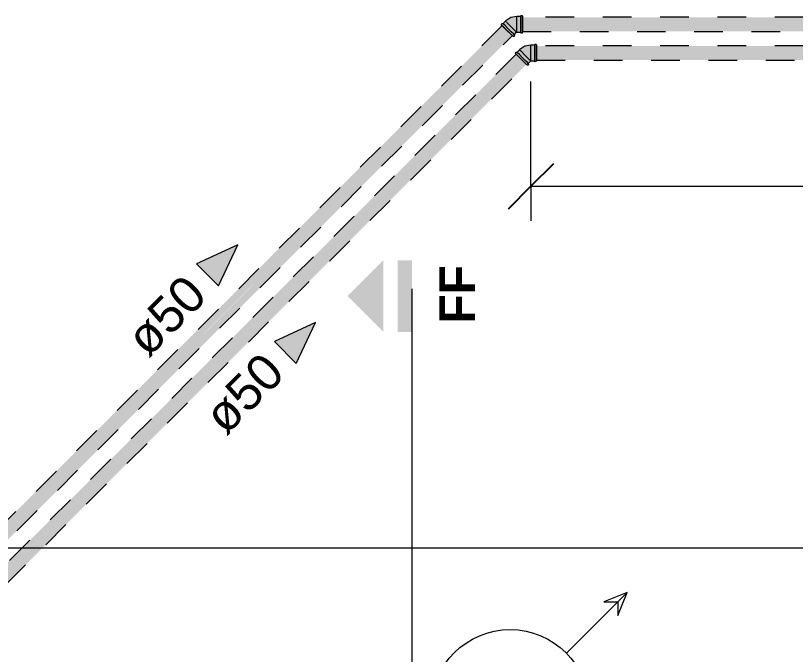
# Model space of a CAD drawing. Header units: metres. Extents: x 147 to 427, y -16 to 162.
# Drawn here: x 149.419 to 152.14, y 97.27 to 99.5 of the extents above; entities that cross this region are included whole.
import ezdxf

# ---------------------------------------------------------------- set-up
doc = ezdxf.new("R2010")
doc.units = ezdxf.units.M
doc.linetypes.add('Aligning Line', pattern=[0.012, 0.006, -0.006])
for name, color, linetype, lineweight in [('A-ANNO-DIMS', 7, 'Continuous', 5), ('A-ANNO-DIMS-50', 7, 'Continuous', 5), ('A-ANNO-NOTE', 7, 'Continuous', 5), ('G-ANNO-SYMB', 7, 'Continuous', 5), ('G-ANNO-TEXT', 7, 'Continuous', 5), ('P-PIPE', 7, 'Continuous', 5), ('P-PIPE-IDEN', 7, 'Continuous', 5)]:
    doc.layers.add(name, color=color, linetype=linetype, lineweight=lineweight)
doc.layers.add('A-FLOR', color=7, linetype='Continuous', lineweight=9, true_color=0x007f00)
doc.styles.add('Arial_25', font='arial.ttf', dxfattribs={"height": 0.125})
doc.styles.add('Century Gothic', font='GOTHIC.TTF', dxfattribs={"height": 0.05})
doc.styles.add('Century Gothic_B', font='GOTHICB.TTF', dxfattribs={"height": 0.125})
doc.dimstyles.new('Setores_1_mm', dxfattribs={"dimscale": 0.3048, "dimtxt": 0.052208, "dimasz": 0.520833, "dimexe": 0.393701, "dimexo": 0.246063, "dimgap": 0.287073, "dimtad": 1, "dimrnd": 0.01, "dimzin": 0, "dimdsep": 46, "dimtxsty": 'Century Gothic', "dimblk1": 'OBLIQUE', "dimblk2": 'OBLIQUE', "dimsah": 1, "dimcen": 0.09, "dimazin": 0, "dimtfac": 1, "dimtdec": 4, "dimtix": 1, "dimtmove": 0, "dimatfit": 3, "dimfxl": 1, "dimtvp": 1, "dimtolj": 1, "dimtzin": 0, "dimarcsym": 2})

# ---------------------------------------------------------------- blocks, each defined once
blk = doc.blocks.new('AÇO_Cotovelo 90 45 - AÇO_Cotovelo 90 45-V1-RESERVATÓRIOS TÉRREO')
at = {"layer": 'P-PIPE', "true_color": 0x7f7f7f}
for points in [[(-0.0275, 0.0309), (-0.031, 0.0274), (-0.031, -0.0274), (-0.0267, -0.0302), (-0.024, -0.0268), (-0.024, 0.0274), (-0.0275, 0.0302)], [(-0.024, 0.0274), (-0.024, -0.0274), (-0.0119, -0.0274), (-0.0119, 0.0274), (-0.0132, 0.0274)], [(0, 0.0423), (-0.0035, 0.0388), (-0.0023, 0.0369), (-0.0016, 0.0356), (0.011, 0.0229), (0.0366, -0.0022), (0.0395, -0.0027), (0.0423, 0), (0.0011, 0.0413)], [(-0.0103, 0.0271), (-0.0119, 0.0265), (-0.0119, -0.0274), (0.0101, -0.0228), (0.0278, -0.011), (-0.0097, 0.0264)]]:
    blk.add_hatch(color=8, dxfattribs=at).paths.add_polyline_path(points)
h = blk.add_hatch(color=8, dxfattribs=at)
h.paths.add_polyline_path([(0.0025, 0.0413), (0.0025, 0.0408), (0.0041, 0.0393), (0.0061, 0.0367), (0.0094, 0.0337), (0.0137, 0.0286), (0.018, 0.0257), (0.0219, 0.0207), (0.0233, 0.0205), (0.0027, 0.0411)])
h.paths.add_polyline_path([(-0.0023, 0.0365), (-0.011, 0.0278), (0.0278, -0.011), (0.0366, -0.0022), (0.0352, -0.0013), (-0.0022, 0.0362)])
h.paths.add_polyline_path([(0.0249, 0.0189), (0.0306, 0.0117), (0.0351, 0.0084), (0.0372, 0.0058), (0.0385, 0.0044), (0.0401, 0.0036), (0.0383, 0.0055), (0.0252, 0.0186)])
h = blk.add_hatch(color=8, dxfattribs=at)
h.paths.add_polyline_path([(0, 0.0423), (0.0094, 0.0338), (0.0083, 0.0351), (0.0044, 0.0385), (0.0036, 0.0401), (0.0015, 0.0414)])
h.paths.add_polyline_path([(0.0212, 0.0212), (0.027, 0.0159), (0.0249, 0.0189), (0.0212, 0.0211)])
h.paths.add_polyline_path([(0.0137, 0.0286), (0.0199, 0.023), (0.0171, 0.0263), (0.0143, 0.0282)])
h.paths.add_polyline_path([(0.0306, 0.0117), (0.0413, 0.0017), (0.0391, 0.0042), (0.0371, 0.006), (0.0351, 0.0084), (0.0321, 0.0108)])
at = {"layer": 'P-PIPE'}
for p, q in [((-0.0292, 0.0274), (-0.031, 0.0274)), ((-0.031, -0.0274), (-0.031, 0.0274)), ((-0.0119, 0.0274), (-0.0257, 0.0274)), ((-0.011, 0.0278), (-0.0119, 0.0274)), ((-0.0119, 0.0274), (-0.0119, 0.0272)), ((-0.0119, 0.0274), (-0.0119, 0.0223)), ((-0.0022, 0.0365), (-0.011, 0.0278)), ((-0.011, 0.0278), (-0.0109, 0.0276)), ((-0.0074, 0.0242), (-0.011, 0.0278)), ((0, 0.0423), (0.0025, 0.0413)), ((0.0025, 0.0413), (0.0018, 0.0406)), ((0.0413, 0.0025), (0.0025, 0.0413)), ((-0.0119, 0.0222), (-0.0119, 0.0217)), ((-0.0119, 0.0217), (-0.0119, 0.0085)), ((-0.0119, 0.0081), (-0.0119, -0.0081)), ((0.0024, 0.0144), (-0.007, 0.0237)), ((0.0141, 0.0026), (0.0026, 0.0141)), ((0.0237, -0.007), (0.0144, 0.0024)), ((0.0406, 0.0019), (0.0413, 0.0025)), ((0.0413, 0.0025), (0.0423, 0)), ((-0.0119, -0.0085), (-0.0119, -0.0217)), ((-0.0119, -0.0217), (-0.0119, -0.0222)), ((-0.0119, -0.0223), (-0.0119, -0.0274)), ((0.0278, -0.011), (0.0242, -0.0074)), ((0.0278, -0.011), (0.0371, -0.0016)), ((-0.031, -0.0274), (-0.0292, -0.0274)), ((-0.0257, -0.0274), (-0.0119, -0.0274))]:
    blk.add_line(p, q, dxfattribs=at)
at = {"layer": 'P-PIPE', "flags": 128}
for points in [[(-0.031, 0.0274), (-0.0294, 0.0303), (-0.026, 0.0306), (-0.024, 0.0279), (-0.024, 0.0274)], [(-0.031, 0.0274), (-0.031, 0.0234), (-0.031, 0.0125), (-0.031, -0.0021), (-0.031, -0.0161), (-0.031, -0.0253), (-0.031, -0.0274)], [(-0.024, -0.0274), (-0.024, -0.0234), (-0.024, -0.0125), (-0.024, 0.0021), (-0.024, 0.0161), (-0.024, 0.0253), (-0.024, 0.0274)], [(-0.0024, 0.0363), (-0.0034, 0.0395), (-0.0012, 0.0421), (0, 0.0423)], [(-0.0024, 0.0363), (0.0004, 0.0335), (0.0081, 0.0258), (0.0184, 0.0155), (0.0283, 0.0056), (0.0348, -0.0009), (0.0363, -0.0024)], [(0.0413, 0.0025), (0.0384, 0.0054), (0.0307, 0.0131), (0.0204, 0.0234), (0.0105, 0.0333), (0.004, 0.0398), (0.0025, 0.0413)], [(0.0423, 0), (0.0407, -0.0029), (0.0373, -0.0031), (0.0363, -0.0024)], [(-0.0119, -0.0274), (0.0091, -0.0233), (0.0271, -0.0117), (0.0278, -0.011)], [(-0.024, -0.0274), (-0.0256, -0.0303), (-0.0289, -0.0306), (-0.0309, -0.0279), (-0.031, -0.0274)]]:
    blk.add_lwpolyline(points, dxfattribs=at)
blk = doc.blocks.new('AÇO_Cotovelo 90 45 - AÇO_Cotovelo 90 45-V6-RESERVATÓRIOS TÉRREO')
at = {"layer": 'P-PIPE', "true_color": 0x7f7f7f}
for points in [[(-0.0275, 0.0309), (-0.031, 0.0274), (-0.031, -0.0274), (-0.0267, -0.0302), (-0.024, -0.0268), (-0.024, 0.0274), (-0.0275, 0.0302)], [(-0.0119, 0.0274), (-0.024, 0.0274), (-0.024, -0.0274), (-0.0119, -0.0273), (-0.0119, 0.0271)], [(0, 0.0423), (-0.0035, 0.0388), (-0.0023, 0.0369), (-0.0016, 0.0356), (0.011, 0.0229), (0.0366, -0.0022), (0.0395, -0.0027), (0.0421, 0.0002), (0.0011, 0.0413)], [(-0.0103, 0.0271), (-0.0119, 0.0265), (-0.0115, -0.0273), (0.0101, -0.0228), (0.0278, -0.011), (-0.0093, 0.0261)]]:
    blk.add_hatch(color=8, dxfattribs=at).paths.add_polyline_path(points)
h = blk.add_hatch(color=8, dxfattribs=at)
h.paths.add_polyline_path([(0.0025, 0.0413), (0.0025, 0.0408), (0.0041, 0.0393), (0.0061, 0.0367), (0.0094, 0.0337), (0.0137, 0.0286), (0.018, 0.0257), (0.0219, 0.0207), (0.0233, 0.0205), (0.0027, 0.0411)])
h.paths.add_polyline_path([(-0.0023, 0.0365), (-0.011, 0.0278), (0.0278, -0.011), (0.0366, -0.0022), (0.0352, -0.0013), (-0.0022, 0.0362)])
h.paths.add_polyline_path([(0.0249, 0.0189), (0.0306, 0.0117), (0.0351, 0.0084), (0.0372, 0.0058), (0.0385, 0.0044), (0.0401, 0.0036), (0.0383, 0.0055), (0.0252, 0.0186)])
h = blk.add_hatch(color=8, dxfattribs=at)
h.paths.add_polyline_path([(0, 0.0423), (0.0094, 0.0338), (0.0083, 0.0351), (0.0044, 0.0385), (0.0036, 0.0401), (0.0015, 0.0414)])
h.paths.add_polyline_path([(0.0137, 0.0286), (0.0199, 0.023), (0.0171, 0.0263), (0.0143, 0.0282)])
h.paths.add_polyline_path([(0.0212, 0.0212), (0.027, 0.0159), (0.0249, 0.0189), (0.0212, 0.0211)])
h.paths.add_polyline_path([(0.0306, 0.0117), (0.0413, 0.0017), (0.0391, 0.0042), (0.0371, 0.006), (0.0351, 0.0084), (0.0321, 0.0108)])
at = {"layer": 'P-PIPE'}
for p, q in [((-0.0292, 0.0274), (-0.031, 0.0274)), ((-0.031, -0.0274), (-0.031, 0.0274)), ((-0.0119, 0.0274), (-0.0257, 0.0274)), ((-0.011, 0.0278), (-0.0119, 0.0274)), ((-0.0119, 0.0274), (-0.0119, 0.0272)), ((-0.0119, 0.0274), (-0.0119, 0.0223)), ((-0.0022, 0.0365), (-0.011, 0.0278)), ((-0.011, 0.0278), (-0.0109, 0.0276)), ((-0.0074, 0.0242), (-0.011, 0.0278)), ((0, 0.0423), (0.0025, 0.0413)), ((0.0025, 0.0413), (0.0018, 0.0406)), ((0.0413, 0.0025), (0.0025, 0.0413)), ((-0.0119, 0.0222), (-0.0119, 0.0217)), ((-0.0119, 0.0217), (-0.0119, 0.0085)), ((-0.0119, 0.0081), (-0.0119, -0.0081)), ((0.0024, 0.0144), (-0.007, 0.0237)), ((0.0144, 0.0024), (0.0026, 0.0141)), ((0.0144, 0.0024), (0.0144, 0.0023)), ((0.0237, -0.007), (0.0145, 0.0023)), ((0.0406, 0.0019), (0.0413, 0.0025)), ((0.0413, 0.0025), (0.0423, 0)), ((-0.0119, -0.0085), (-0.0119, -0.0217)), ((-0.0119, -0.0217), (-0.0119, -0.0222)), ((-0.0119, -0.0223), (-0.0119, -0.0274)), ((0.0278, -0.011), (0.0242, -0.0074)), ((0.0278, -0.011), (0.0371, -0.0016)), ((-0.031, -0.0274), (-0.0292, -0.0274)), ((-0.0257, -0.0274), (-0.0119, -0.0274))]:
    blk.add_line(p, q, dxfattribs=at)
at = {"layer": 'P-PIPE', "flags": 128}
for points in [[(-0.031, 0.0274), (-0.0294, 0.0303), (-0.026, 0.0306), (-0.024, 0.0279), (-0.024, 0.0274)], [(-0.031, 0.0274), (-0.031, 0.0234), (-0.031, 0.0125), (-0.031, -0.0021), (-0.031, -0.0161), (-0.031, -0.0253), (-0.031, -0.0274)], [(-0.024, -0.0274), (-0.024, -0.0234), (-0.024, -0.0125), (-0.024, 0.0021), (-0.024, 0.0161), (-0.024, 0.0253), (-0.024, 0.0274)], [(-0.0024, 0.0363), (-0.0034, 0.0395), (-0.0012, 0.0421), (0, 0.0423)], [(-0.0024, 0.0363), (0.0004, 0.0335), (0.0081, 0.0258), (0.0184, 0.0155), (0.0283, 0.0056), (0.0348, -0.0009), (0.0363, -0.0024)], [(0.0413, 0.0025), (0.0384, 0.0054), (0.0307, 0.0131), (0.0204, 0.0234), (0.0105, 0.0333), (0.004, 0.0398), (0.0025, 0.0413)], [(0.0423, 0), (0.0407, -0.0029), (0.0373, -0.0031), (0.0363, -0.0024)], [(-0.0119, -0.0274), (0.0091, -0.0233), (0.0271, -0.0117), (0.0278, -0.011)], [(-0.024, -0.0274), (-0.0256, -0.0303), (-0.0289, -0.0306), (-0.0309, -0.0279), (-0.031, -0.0274)]]:
    blk.add_lwpolyline(points, dxfattribs=at)
blk = doc.blocks.new('Corte - Padrão-73413-RESERVATÓRIOS TÉRREO')
at = {"layer": 'G-ANNO-SYMB'}
for points in [[(0.0005, 0.0045), (0.003, 0.002), (-0.002, 0.002)], [(-0.002, 0.001), (0.003, 0.001), (0.003, 0), (-0.002, 0)]]:
    blk.add_hatch(color=256, dxfattribs=at).paths.add_polyline_path(points)
blk = doc.blocks.new('Anotacao_Tuboseta - Fluxo 1-2612753-RESERVATÓRIOS TÉRREO')
at = {"layer": 'P-PIPE-IDEN'}
blk.add_hatch(color=256, dxfattribs=at).paths.add_polyline_path([(0, -0.001082), (0, 0.001082), (0.002973, 0)])
for p, q in [((0.002973, 0), (0, 0.001082)), ((0, 0.001082), (0, -0.001082)), ((0, -0.001082), (0.002973, 0))]:
    blk.add_line(p, q, dxfattribs=at)
blk = doc.blocks.new('Marcador de Tubulação Circular Century 2 - Sobe-874581-RESERVATÓRIOS TÉRREO')
at = {"layer": 'A-ANNO-NOTE'}
for p, q in [((0.011459, 0.006828), (0.007216, 0.002585)), ((0.011459, 0.006828), (0.009837, 0.006173)), ((0.010803, 0.005207), (0.011459, 0.006828)), ((0.009837, 0.006173), (0.010803, 0.006173)), ((0.010803, 0.006173), (0.010803, 0.005207)), ((-0.002208, -0.001269), (0.008792, -0.001269)), ((-0.004786, -0.009416), (-0.000562, -0.005193))]:
    blk.add_line(p, q, dxfattribs=at)
blk.add_circle((0.003292, -0.001269), 0.0055, dxfattribs=at)
blk = doc.blocks.new('DIMBLOCK12-RESERVATÓRIOS TÉRREO')
at = {"layer": 'A-ANNO-DIMS-50'}
for p, q in [((151.2168, 98.9042), (151.2168, 99.2697)), ((154.2158, 98.9042), (154.2158, 99.2676)), ((151.2168, 98.9042), (154.2158, 98.9042)), ((151.2168, 98.9042), (151.2168, 98.7842)), ((154.2158, 98.9042), (154.2158, 98.7842))]:
    blk.add_line(p, q, dxfattribs=at)
at = {"layer": 'A-ANNO-DIMS-50', "lineweight": 25}
for p, q in [((151.2168, 98.9042), (151.2962, 98.9836)), ((154.2158, 98.9042), (154.2952, 98.9836)), ((151.2168, 98.9042), (151.1375, 98.8248)), ((154.2158, 98.9042), (154.1364, 98.8248))]:
    blk.add_line(p, q, dxfattribs=at)
at = {"layer": 'A-ANNO-DIMS-50', "color": 0, "insert": (152.6061, 99.0558), "char_height": 0.05, "width": 0.264523, "attachment_point": 1, "line_spacing_factor": 0.984502, "style": 'Century Gothic'}
blk.add_mtext('3,00 m', dxfattribs=at)
blk = doc.blocks.new('_Oblique')
at = {"color": 0, "linetype": 'ByBlock', "lineweight": -2}
blk.add_line((-0.5, -0.5), (0.5, 0.5), dxfattribs=at)

msp = doc.modelspace()

# ---------------------------------------------------------------- hatches: boundary and pattern name
at = {"layer": 'P-PIPE', "true_color": 0xc0c0c0}
for points in [[(152.0083, 99.4697), (154.1678, 99.4697), (154.1676, 99.4947), (151.1869, 99.4945), (151.1869, 99.4697), (151.5869, 99.4697)], [(149.1223, 97.4361), (151.134, 99.4478), (151.1162, 99.4653), (149.1047, 97.4538), (149.1216, 97.4368)], [(154.1678, 99.4447), (154.1676, 99.4697), (151.1869, 99.4696), (151.1872, 99.4447), (154.1676, 99.4447)], [(149.14, 97.4184), (151.1517, 99.4301), (151.134, 99.4478), (149.1224, 97.436), (149.14, 97.4184)], [(154.1678, 99.3697), (154.1676, 99.3947), (151.2359, 99.3945), (151.2359, 99.3697), (154.1676, 99.3697)], [(149.3646, 97.5293), (151.1831, 99.3478), (151.1652, 99.3653), (149.3472, 97.5467), (149.3621, 97.5318)], [(149.3823, 97.5116), (151.2008, 99.3301), (151.1831, 99.3478), (149.3646, 97.5293), (149.3823, 97.5116)], [(153.6936, 99.3447), (154.1678, 99.3452), (154.1676, 99.3697), (151.2359, 99.3696), (151.2362, 99.3447), (152.0083, 99.3447)]]:
    msp.add_hatch(color=9, dxfattribs=at).paths.add_polyline_path(points)

# ---------------------------------------------------------------- linework, layer by layer
at = {"layer": 'A-FLOR', "color": 254, "true_color": 0xd8d8d8}
msp.add_line((147.4427, 97.642), (152.7349, 97.642), dxfattribs=at)
at = {"layer": 'G-ANNO-SYMB'}
msp.add_line((150.8018, 92.3963), (150.8018, 98.5461), dxfattribs=at)
at = {"layer": 'P-PIPE', "linetype": 'Aligning Line', "lineweight": 15}
for p, q in [((154.1676, 99.4947), (151.1869, 99.4947)), ((151.1164, 99.4655), (149.1047, 97.4538)), ((149.14, 97.4184), (151.1517, 99.4301)), ((151.1869, 99.4447), (154.1676, 99.4447)), ((154.1676, 99.3947), (151.2359, 99.3947)), ((151.1654, 99.3655), (149.3469, 97.547)), ((151.2359, 99.3447), (154.1676, 99.3447)), ((149.3823, 97.5116), (151.2008, 99.3301))]:
    msp.add_line(p, q, dxfattribs=at)

# ---------------------------------------------------------------- block references
at = {"layer": 'A-ANNO-NOTE', "xscale": 50, "yscale": 50, "zscale": 50}
msp.add_blockref('Marcador de Tubulação Circular Century 2 - Sobe-874581-RESERVATÓRIOS TÉRREO', (150.9796, 97.145), dxfattribs=at)
at = {"layer": 'G-ANNO-SYMB', "extrusion": (0, 0, -1), "xscale": 49.99999999999998, "yscale": 49.99999999999998, "zscale": 49.99999999999998, "rotation": 270.0000000000002}
msp.add_blockref('Corte - Padrão-73413-RESERVATÓRIOS TÉRREO', (-150.8018, 98.5461), dxfattribs=at)
at = {"layer": 'P-PIPE', "rotation": 180}
for name, p in [('AÇO_Cotovelo 90 45 - AÇO_Cotovelo 90 45-V1-RESERVATÓRIOS TÉRREO', (151.1559, 99.4697)), ('AÇO_Cotovelo 90 45 - AÇO_Cotovelo 90 45-V6-RESERVATÓRIOS TÉRREO', (151.205, 99.3697))]:
    msp.add_blockref(name, p, dxfattribs=at)
at = {"layer": 'P-PIPE-IDEN', "xscale": 49.99999999999998, "yscale": 49.99999999999998, "zscale": 49.99999999999998, "rotation": 45.00000000000011}
for p in [(150.0885, 98.5949), (150.3597, 98.3236)]:
    msp.add_blockref('Anotacao_Tuboseta - Fluxo 1-2612753-RESERVATÓRIOS TÉRREO', p, dxfattribs=at)

# ---------------------------------------------------------------- texts
at = {"layer": 'P-PIPE-IDEN', "char_height": 0.125, "width": 0.360759, "attachment_point": 1, "rotation": 45, "style": 'Arial_25'}
for insert in [(149.7923, 98.3914), (150.0636, 98.1201)]:
    msp.add_mtext('ø50', dxfattribs=dict(at, insert=insert))

# ---------------------------------------------------------------- dimensions: what is measured, and where the dimension line sits
at = {"layer": 'A-ANNO-DIMS'}
dim = msp.add_linear_dim(base=(154.2158, 98.9042), p1=(151.2168, 99.3447), p2=(154.2158, 99.3426), dimstyle='Setores_1_mm', override={"dimpost": '<>', "dimfxl": 2.998958}, dxfattribs=at)
dim.commit()
dim.dimension.update_dxf_attribs({"geometry": 'DIMBLOCK12-RESERVATÓRIOS TÉRREO', "text_midpoint": (152.7163, 99.0179)})

# ---------------------------------------------------------------- next in the draw order: texts
at = {"layer": 'G-ANNO-TEXT', "color": 5, "true_color": 0x0000ff, "insert": (150.8967, 98.4248), "char_height": 0.125, "width": 0.200422, "attachment_point": 1, "rotation": 90, "style": 'Century Gothic_B', "bg_fill": 3, "box_fill_scale": 1.25, "bg_fill_color": 256, "bg_fill_true_color": 13158600, "bg_fill_transparency": 0}
msp.add_mtext('FF', dxfattribs=at)

doc.saveas('drawing.dxf')
